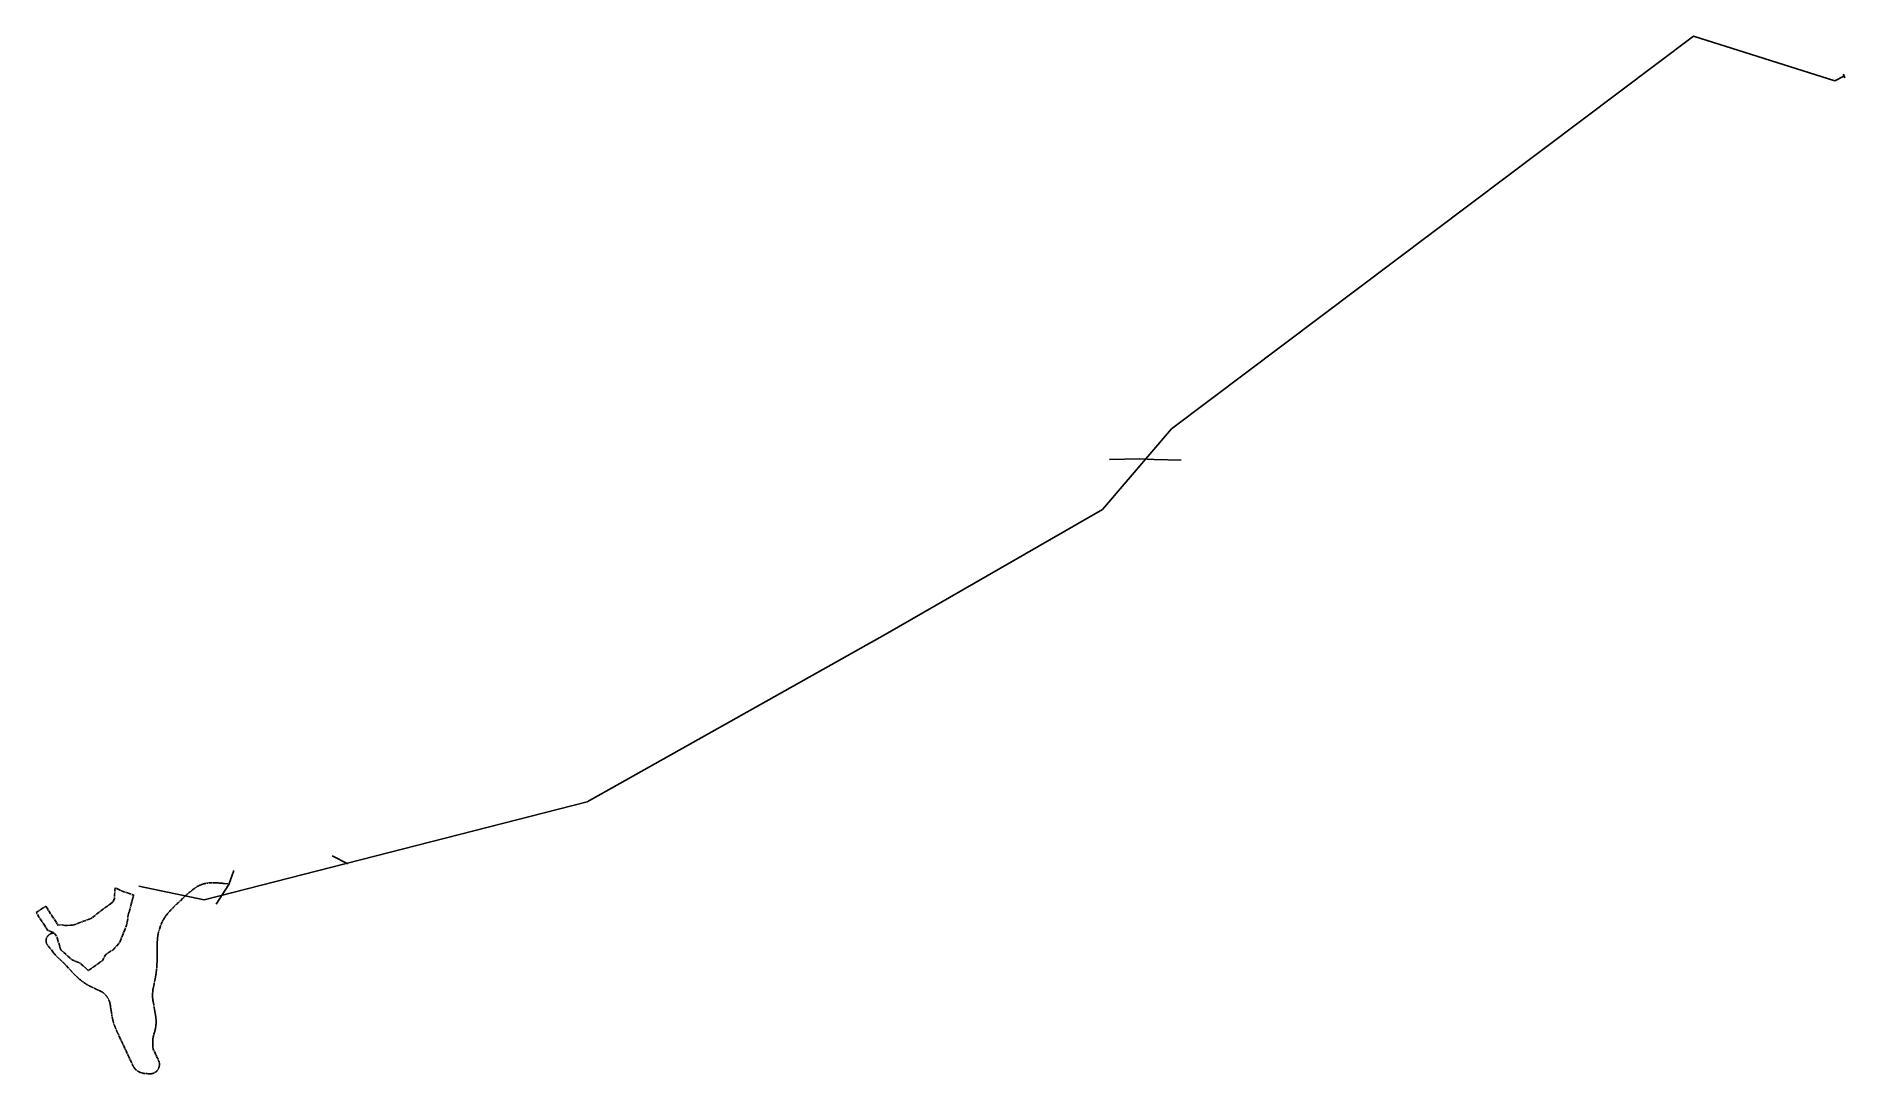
# Model space of a CAD drawing. Header units: metres. Extents: x 419385 to 423472, y 4805156 to 4807500.
import ezdxf

# ---------------------------------------------------------------- set-up
doc = ezdxf.new("R2010")
doc.units = ezdxf.units.M
doc.linetypes.add('CENTER2', pattern=[1.125, 0.75, -0.125, 0.125, -0.125])
doc.linetypes.add('iXlong-dashshort-dash', pattern=[12, 8, -1, 2, -1])
doc.layers.add('C-ROAD-CNTR', color=1, linetype='CENTER2')

msp = doc.modelspace()

# ---------------------------------------------------------------- linework, layer by layer
at = {"flags": 128}
msp.add_lwpolyline([(419617.4, 4805580.1), (419765.2, 4805549.5), (420630.1, 4805771), (421304, 4806148.8), (421795, 4806431), (421950.9, 4806613), (423130.6, 4807500.1), (423449.8, 4807399.6), (423470.4, 4807410.1), (423470.9, 4807410.4)], dxfattribs=at)
for points, elevation in [([(423468.3, 4807414.2), (423470.9, 4807410.4), (423472.4, 4807406)], 1726.4), ([(421810.9, 4806543.8), (421879.2, 4806545.3), (421911.5, 4806543.7), (421972.4, 4806542.8)], 1798.4), ([(420054.4, 4805649), (420089.6, 4805630.9)], 1557.9), ([(419791.9, 4805539.8), (419820.8, 4805583.7), (419831.7, 4805615.2)], 1519.4)]:
    msp.add_lwpolyline(points, dxfattribs=dict(at, elevation=elevation))
at = {"layer": 'C-ROAD-CNTR', "color": 2, "linetype": 'iXlong-dashshort-dash', "lineweight": -3, "elevation": 1, "flags": 128}
for points in [[(419754.7, 4805582.1), (419753.6, 4805581.6), (419752.5, 4805581), (419751.4, 4805580.5), (419750.3, 4805579.9), (419749.2, 4805579.3), (419748.1, 4805578.6), (419747.1, 4805578), (419746, 4805577.3), (419744.9, 4805576.6), (419743.9, 4805575.9), (419742.9, 4805575.2), (419741.9, 4805574.5), (419740.9, 4805573.8), (419739.9, 4805573), (419738.9, 4805572.2), (419737.9, 4805571.5), (419736.9, 4805570.7), (419736, 4805569.9), (419735, 4805569.1), (419734, 4805568.3), (419733.1, 4805567.5), (419732.2, 4805566.7), (419731.2, 4805565.8), (419730.3, 4805565), (419729.4, 4805564.2), (419728.4, 4805563.3), (419727.5, 4805562.5), (419726.6, 4805561.6), (419725.7, 4805560.8), (419724.8, 4805559.9), (419723.8, 4805559.1), (419707.1, 4805543.6), (419706.1, 4805542.6), (419705, 4805541.6), (419704, 4805540.6), (419702.9, 4805539.6), (419701.9, 4805538.6), (419700.8, 4805537.7), (419699.8, 4805536.7), (419698.7, 4805535.7), (419697.7, 4805534.7), (419696.6, 4805533.7), (419695.6, 4805532.7), (419694.6, 4805531.6), (419693.6, 4805530.6), (419692.5, 4805529.6), (419691.5, 4805528.6), (419690.5, 4805527.5), (419689.5, 4805526.5), (419688.6, 4805525.4), (419687.6, 4805524.4), (419686.6, 4805523.3), (419685.7, 4805522.2), (419684.7, 4805521.1), (419683.8, 4805520), (419682.9, 4805518.9), (419682, 4805517.8), (419681.1, 4805516.7), (419680.2, 4805515.5), (419679.3, 4805514.4), (419678.4, 4805513.2), (419677.6, 4805512), (419676.8, 4805510.9)], [(419818.3, 4805585.7), (419803.4, 4805586.9), (419802.1, 4805587), (419800.9, 4805587.1), (419799.6, 4805587.2), (419798.4, 4805587.2), (419797.1, 4805587.3), (419795.9, 4805587.4), (419794.6, 4805587.5), (419793.4, 4805587.6), (419792.2, 4805587.6), (419790.9, 4805587.7), (419789.7, 4805587.7), (419788.4, 4805587.8), (419787.2, 4805587.8), (419785.9, 4805587.8), (419784.7, 4805587.8), (419783.4, 4805587.8), (419782.2, 4805587.8), (419780.9, 4805587.8), (419779.7, 4805587.7), (419778.4, 4805587.7), (419777.2, 4805587.6), (419775.9, 4805587.5), (419774.7, 4805587.4), (419773.4, 4805587.2), (419772.2, 4805587.1), (419771, 4805586.9), (419769.7, 4805586.7), (419768.5, 4805586.5), (419767.3, 4805586.2), (419766.1, 4805585.9), (419764.8, 4805585.7)], [(419661.8, 4805476.5), (419661.5, 4805475.1), (419661.2, 4805473.7), (419661, 4805472.3), (419660.7, 4805470.9), (419660.5, 4805469.5), (419660.3, 4805468), (419660.1, 4805466.6), (419659.9, 4805465.2), (419659.7, 4805463.7), (419659.6, 4805462.3), (419659.4, 4805460.9), (419659.3, 4805459.4), (419659.2, 4805458), (419659.1, 4805456.6), (419659, 4805455.1), (419658.9, 4805453.7), (419658.9, 4805452.2), (419658.8, 4805450.8), (419658.8, 4805449.4), (419658.7, 4805447.9), (419658.7, 4805446.5), (419658.6, 4805445), (419658.6, 4805443.6), (419658.6, 4805442.1), (419658.6, 4805440.7), (419658.6, 4805439.3), (419658.6, 4805437.8), (419658.6, 4805436.4), (419658.6, 4805434.9), (419658.6, 4805433.5), (419658.6, 4805432), (419658.6, 4805427.3), (419658.6, 4805426.3), (419658.6, 4805425.4), (419658.6, 4805424.4), (419658.6, 4805423.4), (419658.6, 4805422.4), (419658.6, 4805421.5), (419658.6, 4805420.5), (419658.6, 4805419.5), (419658.6, 4805418.6), (419658.6, 4805417.6), (419658.6, 4805416.6), (419658.6, 4805415.7), (419658.5, 4805414.7), (419658.5, 4805413.7), (419658.5, 4805412.8), (419658.5, 4805411.8), (419658.5, 4805410.8), (419658.5, 4805409.9), (419658.4, 4805408.9), (419658.4, 4805407.9), (419658.4, 4805407), (419658.3, 4805406), (419658.3, 4805405), (419658.3, 4805404.1), (419658.2, 4805403.1), (419658.2, 4805402.1), (419658.1, 4805401.2), (419658.1, 4805400.2), (419658, 4805399.2), (419657.9, 4805398.3), (419657.9, 4805397.3)], [(419424.6, 4805429.8), (419411.4, 4805446.4)], [(419441.2, 4805412.7), (419439.3, 4805414.4)], [(419483.5, 4805369.8), (419482.7, 4805370.4), (419482, 4805371), (419481.3, 4805371.7), (419480.5, 4805372.3), (419479.8, 4805373), (419479.1, 4805373.6), (419478.4, 4805374.3), (419477.7, 4805374.9), (419477, 4805375.6), (419476.3, 4805376.3), (419475.6, 4805376.9), (419474.9, 4805377.6), (419474.2, 4805378.3), (419473.5, 4805379), (419472.9, 4805379.7), (419472.2, 4805380.4), (419471.5, 4805381), (419470.8, 4805381.7), (419470.2, 4805382.4), (419469.5, 4805383.1), (419468.8, 4805383.8), (419468.2, 4805384.5), (419467.5, 4805385.2), (419466.8, 4805386), (419466.2, 4805386.7), (419465.5, 4805387.4), (419464.8, 4805388.1), (419464.2, 4805388.8), (419463.5, 4805389.5), (419462.9, 4805390.2), (419462.2, 4805390.9), (419450.7, 4805403.4)], [(419656.7, 4805385.7), (419656.5, 4805384.7), (419656.4, 4805383.8), (419656.3, 4805382.8), (419656.1, 4805381.8), (419656, 4805380.9), (419655.8, 4805379.9), (419655.7, 4805379), (419655.5, 4805378), (419655.3, 4805377.1), (419655.2, 4805376.1), (419655, 4805375.2), (419654.8, 4805374.2), (419654.7, 4805373.3), (419654.5, 4805372.3), (419654.3, 4805371.3), (419654.1, 4805370.4), (419653.9, 4805369.4), (419653.8, 4805368.5), (419653.6, 4805367.5), (419653.4, 4805366.6), (419653.2, 4805365.7), (419653, 4805364.7), (419652.8, 4805363.8), (419652.6, 4805362.8), (419652.4, 4805361.9), (419652.2, 4805360.9), (419652, 4805360), (419651.8, 4805359), (419651.6, 4805358.1), (419651.4, 4805357.1), (419651.2, 4805356.2), (419650, 4805350.3)], [(419533.2, 4805341.6), (419532.9, 4805341.7), (419532.7, 4805341.9), (419532.5, 4805342), (419532.3, 4805342.1), (419532, 4805342.2), (419531.8, 4805342.4), (419531.6, 4805342.5), (419531.3, 4805342.6), (419531.1, 4805342.7), (419530.9, 4805342.8), (419530.7, 4805343), (419530.4, 4805343.1), (419530.2, 4805343.2), (419530, 4805343.3), (419529.7, 4805343.4), (419529.5, 4805343.5), (419529.3, 4805343.6), (419529, 4805343.8), (419528.8, 4805343.9), (419528.6, 4805344), (419528.3, 4805344.1), (419528.1, 4805344.2), (419527.9, 4805344.3), (419527.6, 4805344.4), (419527.4, 4805344.5), (419527.2, 4805344.6), (419526.9, 4805344.7), (419526.7, 4805344.8), (419526.5, 4805345), (419526.2, 4805345.1), (419526, 4805345.2), (419524.4, 4805345.9), (419523.5, 4805346.3), (419522.6, 4805346.7), (419521.7, 4805347.1), (419520.9, 4805347.5), (419520, 4805347.9), (419519.1, 4805348.3), (419518.2, 4805348.7), (419517.3, 4805349.1), (419516.5, 4805349.6), (419515.6, 4805350), (419514.7, 4805350.4), (419513.8, 4805350.8), (419513, 4805351.2), (419512.1, 4805351.6), (419511.2, 4805352.1), (419510.4, 4805352.5), (419509.5, 4805352.9), (419508.6, 4805353.4), (419507.8, 4805353.8), (419506.9, 4805354.3), (419506.1, 4805354.7), (419505.2, 4805355.2), (419504.3, 4805355.6), (419503.5, 4805356.1), (419502.7, 4805356.6), (419501.8, 4805357), (419501, 4805357.5), (419500.1, 4805358), (419499.3, 4805358.5), (419498.5, 4805359), (419497.6, 4805359.5)], [(419558.4, 4805278.3), (419558.3, 4805278.9), (419558.1, 4805279.5), (419558, 4805280.2), (419557.9, 4805280.8), (419557.7, 4805281.4), (419557.6, 4805282), (419557.5, 4805282.7), (419557.3, 4805283.3), (419557.2, 4805283.9), (419557.1, 4805284.6), (419557, 4805285.2), (419556.9, 4805285.8), (419556.7, 4805286.5), (419556.6, 4805287.1), (419556.5, 4805287.8), (419556.4, 4805288.4), (419556.3, 4805289), (419556.2, 4805289.7), (419556.1, 4805290.3), (419556, 4805290.9), (419555.9, 4805291.6), (419555.8, 4805292.2), (419555.7, 4805292.8), (419555.6, 4805293.5), (419555.5, 4805294.1), (419555.4, 4805294.8), (419555.3, 4805295.4), (419555.2, 4805296), (419555.1, 4805296.7), (419555, 4805297.3), (419554.9, 4805297.9), (419553.2, 4805309.1), (419553.1, 4805309.4), (419553.1, 4805309.6), (419553.1, 4805309.9), (419553, 4805310.2), (419553, 4805310.4), (419553, 4805310.7), (419552.9, 4805310.9), (419552.9, 4805311.2), (419552.8, 4805311.4), (419552.8, 4805311.7), (419552.7, 4805311.9), (419552.7, 4805312.2), (419552.7, 4805312.4), (419552.6, 4805312.7), (419552.6, 4805313), (419552.5, 4805313.2), (419552.5, 4805313.5), (419552.4, 4805313.7), (419552.4, 4805314), (419552.3, 4805314.2), (419552.3, 4805314.5), (419552.2, 4805314.7), (419552.2, 4805315), (419552.1, 4805315.2), (419552.1, 4805315.5), (419552, 4805315.7), (419552, 4805316), (419551.9, 4805316.2), (419551.8, 4805316.5), (419551.8, 4805316.7), (419551.7, 4805317)], [(419649.5, 4805319.7), (419653.5, 4805297.5), (419653.6, 4805296.8), (419653.7, 4805296.2), (419653.8, 4805295.6), (419654, 4805294.9), (419654.1, 4805294.3), (419654.2, 4805293.6), (419654.3, 4805293), (419654.4, 4805292.4), (419654.5, 4805291.7), (419654.6, 4805291.1), (419654.7, 4805290.5), (419654.8, 4805289.8), (419654.9, 4805289.2), (419655, 4805288.6), (419655.1, 4805287.9), (419655.2, 4805287.3), (419655.3, 4805286.6), (419655.4, 4805286), (419655.5, 4805285.4), (419655.6, 4805284.7), (419655.6, 4805284.1), (419655.7, 4805283.4), (419655.8, 4805282.8), (419655.8, 4805282.2), (419655.9, 4805281.5), (419656, 4805280.9), (419656, 4805280.2), (419656.1, 4805279.6), (419656.1, 4805278.9), (419656.2, 4805278.3), (419656.2, 4805277.7)], [(419606.6, 4805170.3), (419606.4, 4805170.5), (419606.2, 4805170.8), (419606.1, 4805171.1), (419605.9, 4805171.3), (419605.7, 4805171.6), (419605.5, 4805171.9), (419605.4, 4805172.2), (419605.2, 4805172.4), (419605.1, 4805172.7), (419604.9, 4805173), (419604.7, 4805173.3), (419604.6, 4805173.6), (419604.4, 4805173.9), (419604.3, 4805174.1), (419604.1, 4805174.4), (419604, 4805174.7), (419603.8, 4805175), (419603.7, 4805175.3), (419603.5, 4805175.6), (419603.4, 4805175.9), (419603.3, 4805176.2), (419603.1, 4805176.4), (419603, 4805176.7), (419602.8, 4805177), (419602.7, 4805177.3), (419602.6, 4805177.6), (419602.4, 4805177.9), (419602.3, 4805178.2), (419602.2, 4805178.5), (419602, 4805178.8), (419601.9, 4805179.1), (419570.5, 4805246.2), (419570.3, 4805246.8), (419570, 4805247.4), (419569.7, 4805248), (419569.4, 4805248.6), (419569.2, 4805249.2), (419568.9, 4805249.8), (419568.6, 4805250.3), (419568.4, 4805250.9), (419568.1, 4805251.5), (419567.8, 4805252.1), (419567.5, 4805252.7), (419567.3, 4805253.3), (419567, 4805253.9), (419566.8, 4805254.5), (419566.5, 4805255), (419566.2, 4805255.6), (419566, 4805256.2), (419565.7, 4805256.8), (419565.5, 4805257.4), (419565.2, 4805258), (419565, 4805258.6), (419564.7, 4805259.2), (419564.5, 4805259.8), (419564.2, 4805260.4), (419564, 4805261), (419563.7, 4805261.6), (419563.5, 4805262.2), (419563.3, 4805262.8), (419563, 4805263.4), (419562.8, 4805264), (419562.6, 4805264.6)], [(419653.7, 4805253.1), (419653.6, 4805253), (419653.6, 4805252.8), (419653.5, 4805252.7), (419653.5, 4805252.5), (419653.5, 4805252.3), (419653.4, 4805252.2), (419653.4, 4805252), (419653.3, 4805251.9), (419653.3, 4805251.7), (419653.2, 4805251.6), (419653.2, 4805251.4), (419653.2, 4805251.3), (419653.1, 4805251.1), (419653.1, 4805250.9), (419653, 4805250.8), (419653, 4805250.6), (419652.9, 4805250.5), (419652.9, 4805250.3), (419652.8, 4805250.2), (419652.8, 4805250), (419652.8, 4805249.9), (419652.7, 4805249.7), (419652.7, 4805249.5), (419652.6, 4805249.4), (419652.6, 4805249.2), (419652.5, 4805249.1), (419652.5, 4805248.9), (419652.4, 4805248.8), (419652.4, 4805248.6), (419652.3, 4805248.5), (419652.3, 4805248.3), (419651, 4805243.9), (419650.9, 4805243.8), (419650.9, 4805243.6), (419650.9, 4805243.5), (419650.8, 4805243.3), (419650.8, 4805243.2), (419650.7, 4805243), (419650.7, 4805242.9), (419650.6, 4805242.7), (419650.6, 4805242.5), (419650.5, 4805242.4), (419650.5, 4805242.2), (419650.4, 4805242.1), (419650.4, 4805241.9), (419650.4, 4805241.8), (419650.3, 4805241.6), (419650.3, 4805241.5), (419650.2, 4805241.3), (419650.2, 4805241.2), (419650.1, 4805241), (419650.1, 4805240.8), (419650.1, 4805240.7), (419650, 4805240.5), (419650, 4805240.4), (419649.9, 4805240.2), (419649.9, 4805240.1), (419649.9, 4805239.9), (419649.8, 4805239.7), (419649.8, 4805239.6), (419649.7, 4805239.4), (419649.7, 4805239.3), (419649.7, 4805239.1)], [(419648.7, 4805229.7), (419648.7, 4805229.6), (419648.7, 4805229.5), (419648.7, 4805229.4), (419648.7, 4805229.3), (419648.7, 4805229.2), (419648.7, 4805229.1), (419648.7, 4805229), (419648.7, 4805228.9), (419648.7, 4805228.8), (419648.7, 4805228.7), (419648.7, 4805228.6), (419648.7, 4805228.5), (419648.7, 4805228.4), (419648.7, 4805228.3), (419648.7, 4805228.2), (419648.7, 4805228.1), (419648.7, 4805228), (419648.7, 4805227.9), (419648.7, 4805227.8), (419648.7, 4805227.7), (419648.7, 4805227.6), (419648.7, 4805227.5), (419648.7, 4805227.4), (419648.7, 4805227.3), (419648.7, 4805227.3), (419648.7, 4805227.2), (419648.7, 4805227.1), (419648.8, 4805227), (419648.8, 4805226.9), (419648.8, 4805226.8), (419648.8, 4805226.7), (419649.5, 4805212.3), (419660.6, 4805189.2), (419660.7, 4805189), (419660.8, 4805188.8), (419660.9, 4805188.6), (419660.9, 4805188.5), (419661, 4805188.3), (419661.1, 4805188.1), (419661.2, 4805187.9), (419661.3, 4805187.8), (419661.4, 4805187.6), (419661.4, 4805187.4), (419661.5, 4805187.2), (419661.6, 4805187.1), (419661.7, 4805186.9), (419661.8, 4805186.7), (419661.8, 4805186.5), (419661.9, 4805186.4), (419662, 4805186.2), (419662.1, 4805186), (419662.1, 4805185.8), (419662.2, 4805185.7), (419662.3, 4805185.5), (419662.4, 4805185.3), (419662.4, 4805185.1), (419662.5, 4805184.9), (419662.6, 4805184.7), (419662.6, 4805184.6), (419662.7, 4805184.4), (419662.8, 4805184.2), (419662.8, 4805184), (419662.9, 4805183.8), (419662.9, 4805183.7)], [(419644.4, 4805156.4), (419644.2, 4805156.4), (419644, 4805156.4), (419643.8, 4805156.4), (419643.6, 4805156.3), (419643.4, 4805156.3), (419643.2, 4805156.3), (419643, 4805156.3), (419642.8, 4805156.3), (419642.6, 4805156.3), (419642.4, 4805156.3), (419642.2, 4805156.3), (419642, 4805156.3), (419641.8, 4805156.3), (419641.7, 4805156.3), (419641.5, 4805156.4), (419641.3, 4805156.4), (419641.1, 4805156.4), (419640.9, 4805156.4), (419640.7, 4805156.4), (419640.5, 4805156.4), (419640.3, 4805156.4), (419640.1, 4805156.4), (419639.9, 4805156.4), (419639.7, 4805156.4), (419639.5, 4805156.5), (419639.3, 4805156.5), (419639.1, 4805156.5), (419638.9, 4805156.5), (419638.8, 4805156.5), (419638.6, 4805156.5), (419638.4, 4805156.5), (419634.1, 4805156.9), (419633.7, 4805156.9), (419633.4, 4805156.9), (419633.1, 4805156.9), (419632.8, 4805157), (419632.5, 4805157), (419632.1, 4805157), (419631.8, 4805157), (419631.5, 4805157.1), (419631.2, 4805157.1), (419630.8, 4805157.1), (419630.5, 4805157.1), (419630.2, 4805157.2), (419629.9, 4805157.2), (419629.6, 4805157.2), (419629.2, 4805157.3), (419628.9, 4805157.3), (419628.6, 4805157.4), (419628.3, 4805157.4), (419628, 4805157.4), (419627.6, 4805157.5), (419627.3, 4805157.5), (419627, 4805157.6), (419626.7, 4805157.6), (419626.4, 4805157.7), (419626.1, 4805157.7), (419625.7, 4805157.8), (419625.4, 4805157.9), (419625.1, 4805157.9), (419624.8, 4805158), (419624.5, 4805158.1), (419624.2, 4805158.2)]]:
    msp.add_lwpolyline(points, dxfattribs=at)
msp.add_lwpolyline([(419407.1, 4805534.8), (419434.6, 4805492.2), (419443.2, 4805492.8), (419449.7, 4805491.1), (419462.1, 4805492), (419470.6, 4805492.6), (419510.4, 4805507.7), (419538.7, 4805530.2), (419548.9, 4805536.9), (419558.2, 4805544.1), (419562.7, 4805552.8), (419562.5, 4805561.9), (419563.5, 4805576.7), (419579.3, 4805569.2), (419605.7, 4805560.1), (419594.1, 4805518.4), (419589.6, 4805492.2), (419573, 4805451.4), (419558, 4805435.6), (419542.4, 4805425.8), (419534.9, 4805412), (419503.1, 4805389.8), (419486.1, 4805405.3), (419466.4, 4805413.7), (419440.8, 4805436.4), (419431.3, 4805467.6), (419425.5, 4805474.7), (419410.9, 4805481), (419385.3, 4805520.7)], close=True, dxfattribs=at)
at = {"layer": 'C-ROAD-CNTR', "color": 2, "linetype": 'iXlong-dashshort-dash', "lineweight": -3}
for centre, major_axis, start_param, end_param in [((419779.5, 4805527.5, 1), (-42.4, 42.4), -0.53826, -0.359867), ((419759.4, 4805454.5, 1), (70.7, 70.7), 1.757284, 2.133759), ((419424.7, 4805457, 1), (12, 12), 0.703571, 3.027198), ((419518.6, 4805504.4, 1), (-84.9, 84.9), 1.456402, 1.633437), ((419355.2, 4805315.2, 1), (-91.9, 91.9), 4.672946, 4.77503), ((419458.4, 4805412.1, 1), (141.4, 141.4), 5.365473, 5.423957), ((419560.8, 4805461.6, 1), (-84.9, 84.9), 1.656353, 1.802401), ((419513, 4805307.1, 1), (-28.3, 28.3), 4.177821, 4.968993), ((419728.3, 4805333.8, 1), (-56.6, 56.6), 0.578084, 0.962365), ((419675.2, 4805306.1, 1), (-84.9, 84.9), 1.019562, 1.138725), ((419576.3, 4805273.5, 1), (56.6, 56.6), 5.24018, 5.549754), ((419688.7, 4805230.1, 1), (28.3, 28.3), 2.129837, 2.367998), ((419631.3, 4805187.3, 1), (21.2, 21.2), 2.959521, 3.686582), ((419642.9, 4805177.3, 1), (-14.8, 14.8), 2.425309, 4.232363)]:
    msp.add_ellipse(centre, major_axis=major_axis, ratio=1, start_param=start_param, end_param=end_param, dxfattribs=at)

doc.saveas('drawing.dxf')
